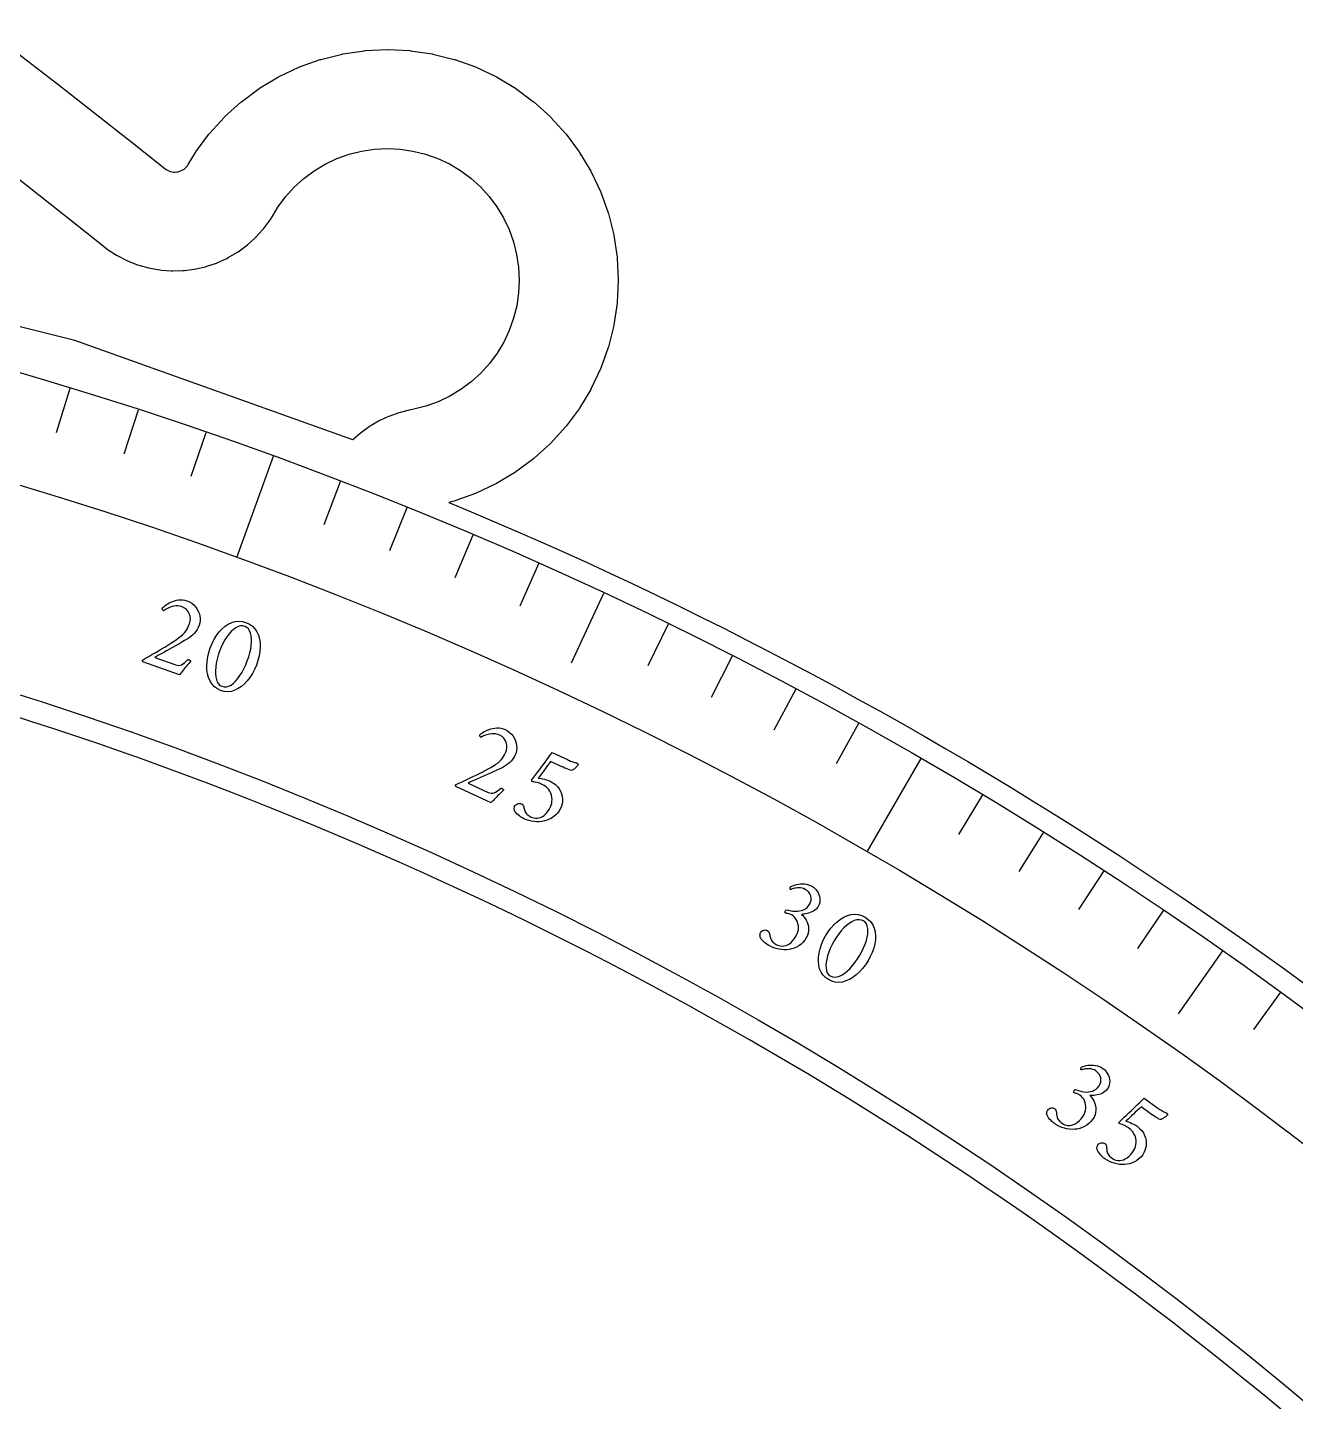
# Model space of a CAD drawing. Header units: millimetres. Extents: x -78 to 78, y -78 to 100.
# Drawn here: x 21.89 to 45.89, y 55.03 to 81.05 of the extents above; entities that cross this region are included whole.
import ezdxf

# ---------------------------------------------------------------- set-up
doc = ezdxf.new("R2010")
doc.units = ezdxf.units.MM
for name, color, linetype in [('CUT_INNER', 6, 'Continuous'), ('CUT_OUTER', 1, 'Continuous'), ('ENGRAVE', 7, 'Continuous'), ('ENGRAVE_FINE', 8, 'Continuous'), ('TEXT', 5, 'Continuous')]:
    doc.layers.add(name, color=color, linetype=linetype)

msp = doc.modelspace()

# ---------------------------------------------------------------- linework, layer by layer
at = {"layer": 'CUT_INNER'}
msp.add_lwpolyline([(45.6143, 54.8909), (45.2766, 55.1698), (44.9373, 55.4465), (44.5962, 55.7212), (44.2535, 55.9938), (43.9091, 56.2643), (43.563, 56.5326), (43.2153, 56.7989), (42.866, 57.063), (42.5151, 57.3249), (42.1625, 57.5847), (41.8084, 57.8423), (41.4527, 58.0978), (41.0954, 58.351), (40.7366, 58.6021), (40.3763, 58.8509), (40.0144, 59.0976), (39.651, 59.342), (39.2862, 59.5842), (38.9198, 59.8241), (38.552, 60.0618), (38.1828, 60.2972), (37.8121, 60.5303), (37.44, 60.7612), (37.0664, 60.9898), (36.6915, 61.2161), (36.3152, 61.4401), (35.9375, 61.6617), (35.5585, 61.8811), (35.1781, 62.0981), (34.7965, 62.3128), (34.4135, 62.5251), (34.0292, 62.7351), (33.6436, 62.9427), (33.2567, 63.148), (32.8686, 63.3508), (32.4793, 63.5513), (32.0888, 63.7494), (31.697, 63.9451), (31.304, 64.1384), (30.9099, 64.3293), (30.5146, 64.5177), (30.1182, 64.7037), (29.7206, 64.8873), (29.3219, 65.0685), (28.9221, 65.2472), (28.5212, 65.4234), (28.1192, 65.5972), (27.7162, 65.7685), (27.3121, 65.9373), (26.907, 66.1036), (26.5009, 66.2675), (26.0938, 66.4288), (25.6857, 66.5877), (25.2767, 66.744), (24.8666, 66.8979), (24.4557, 67.0492), (24.0438, 67.198), (23.6311, 67.3443), (23.2174, 67.488), (22.8029, 67.6292), (22.3875, 67.7678), (21.9712, 67.9039), (21.5542, 68.0375)], dxfattribs=at)
at = {"layer": 'CUT_OUTER'}
msp.add_lwpolyline([(21.0609, 81.0473), (22.4633, 79.9741), (22.4647, 79.9729), (23.8669, 78.8721), (24.4877, 78.3754), (24.5121, 78.3578), (24.5382, 78.3428), (24.5656, 78.3304), (24.5941, 78.3208), (24.6234, 78.3142), (24.6533, 78.3105), (24.6834, 78.3098), (24.7134, 78.3121), (24.743, 78.3174), (24.7719, 78.3257), (24.7999, 78.3368), (24.8266, 78.3507), (24.8517, 78.3672), (24.8751, 78.3861), (24.8965, 78.4072), (24.9157, 78.4304), (24.9324, 78.4554), (25.0684, 78.6822), (25.0765, 78.6944), (25.3231, 79.0269), (25.3324, 79.0383), (25.6104, 79.345), (25.6208, 79.3554), (25.9275, 79.6333), (25.9389, 79.6427), (26.2714, 79.8893), (26.2836, 79.8974), (26.6386, 80.1102), (26.6516, 80.1172), (27.0258, 80.2941), (27.0394, 80.2998), (27.4291, 80.4392), (27.4432, 80.4435), (27.8447, 80.5441), (27.8591, 80.5469), (28.2686, 80.6077), (28.2832, 80.6091), (28.6966, 80.6294), (28.7114, 80.6294), (29.1248, 80.6091), (29.1394, 80.6077), (29.5489, 80.5469), (29.5633, 80.5441), (29.9648, 80.4435), (29.9789, 80.4392), (30.3686, 80.2998), (30.3822, 80.2941), (30.7564, 80.1172), (30.7694, 80.1102), (31.1244, 79.8974), (31.1366, 79.8893), (31.4691, 79.6427), (31.4805, 79.6333), (31.7872, 79.3554), (31.7976, 79.345), (32.0756, 79.0383), (32.0849, 79.0269), (32.3315, 78.6944), (32.3396, 78.6822), (32.5524, 78.3272), (32.5594, 78.3142), (32.7364, 77.94), (32.742, 77.9264), (32.8814, 77.5367), (32.8857, 77.5226), (32.9863, 77.1211), (32.9892, 77.1067), (33.0499, 76.6972), (33.0513, 76.6826), (33.0716, 76.2691), (33.0716, 76.2544), (33.0513, 75.841), (33.0499, 75.8264), (32.9892, 75.4169), (32.9863, 75.4025), (32.8857, 75.001), (32.8814, 74.9869), (32.742, 74.5972), (32.7364, 74.5836), (32.5594, 74.2094), (32.5524, 74.1964), (32.3396, 73.8414), (32.3315, 73.8291), (32.0849, 73.4967), (32.0756, 73.4853), (31.7976, 73.1786), (31.7872, 73.1682), (31.4805, 72.8902), (31.4691, 72.8809), (31.1366, 72.6343), (31.1244, 72.6261), (30.7694, 72.4133), (30.7564, 72.4064), (30.3822, 72.2294), (30.3686, 72.2238), (29.9789, 72.0843), (29.9648, 72.0801), (29.8665, 72.0554), (30.2909, 71.8781), (30.7314, 71.6909), (31.1707, 71.501), (31.6088, 71.3084), (32.0458, 71.1131), (32.4815, 70.9151), (32.916, 70.7145), (33.3493, 70.5112), (33.7813, 70.3052), (34.2121, 70.0966), (34.6415, 69.8854), (35.0697, 69.6715), (35.4965, 69.455), (35.922, 69.2359), (36.3462, 69.0142), (36.7689, 68.7899), (37.1903, 68.563), (37.6103, 68.3335), (38.0289, 68.1014), (38.4461, 67.8668), (38.8618, 67.6296), (39.276, 67.3899), (39.6888, 67.1476), (40.1, 66.9028), (40.5098, 66.6555), (40.918, 66.4057), (41.3247, 66.1534), (41.7298, 65.8986), (42.1334, 65.6413), (42.5353, 65.3815), (42.9357, 65.1193), (43.3345, 64.8546), (43.7316, 64.5875), (44.1271, 64.318), (44.5209, 64.046), (44.913, 63.7716), (45.3035, 63.4948), (45.6922, 63.2157), (46.0793, 62.9341)], dxfattribs=at)
at = {"layer": 'ENGRAVE'}
for points in [[(21.3164, 78.4945), (22.7042, 77.4049), (23.3183, 76.9136), (23.393, 76.8568), (23.4174, 76.8393), (23.575, 76.7372), (23.6011, 76.7222), (23.7681, 76.6365), (23.7955, 76.6241), (23.9703, 76.5555), (23.9988, 76.546), (24.1796, 76.4953), (24.2089, 76.4886), (24.3939, 76.4563), (24.4237, 76.4526), (24.611, 76.4389), (24.641, 76.4383), (24.8287, 76.4434), (24.8587, 76.4458), (25.0449, 76.4697), (25.0745, 76.475), (25.2574, 76.5175), (25.2863, 76.5258), (25.464, 76.5863), (25.492, 76.5975), (25.6627, 76.6755), (25.6894, 76.6894), (25.8515, 76.7842), (25.8766, 76.8007), (26.0284, 76.9112), (26.0518, 76.9301), (26.1917, 77.0553), (26.2131, 77.0764), (26.3398, 77.215), (26.3589, 77.2382), (26.4711, 77.3887), (26.4878, 77.4137), (26.5381, 77.493), (26.6276, 77.6423), (26.7739, 77.8403), (26.9379, 78.0219), (27.119, 78.1865), (27.3153, 78.3326), (27.5249, 78.4588), (27.7459, 78.5638), (27.9762, 78.6466), (28.2134, 78.7064), (28.4554, 78.7427), (28.6998, 78.7552), (28.9442, 78.7436), (29.1863, 78.7081), (29.4238, 78.649), (29.6543, 78.567), (29.8757, 78.4627), (30.0858, 78.3373), (30.2825, 78.1919), (30.4641, 78.0278), (30.6287, 77.8468), (30.7748, 77.6505), (30.901, 77.4409), (31.006, 77.2198), (31.0888, 76.9896), (31.1487, 76.7523), (31.185, 76.5104), (31.1974, 76.266), (31.1858, 76.0216), (31.1503, 75.7795), (31.0912, 75.542), (31.0092, 75.3115), (30.9049, 75.0901), (30.7795, 74.88), (30.6341, 74.6832), (30.4701, 74.5017), (30.289, 74.337), (30.0927, 74.1909), (29.8831, 74.0648), (29.6621, 73.9598), (29.4318, 73.877), (29.1783, 73.813), (29.1448, 73.807), (29.1167, 73.8015), (28.9432, 73.7585), (28.9157, 73.7503), (28.7471, 73.6909), (28.7205, 73.6801), (28.5583, 73.605), (28.5329, 73.5917), (28.3786, 73.5014), (28.3546, 73.4857), (28.2096, 73.3811), (28.1872, 73.3633), (28.0528, 73.2453), (28.0456, 73.2384), (22.7873, 75.1198), (15.3146, 76.9916)], [(26.5415, 72.9222), (25.8431, 71.0033)], [(32.7961, 70.3315), (32.1797, 69.0095)], [(38.8011, 67.2055), (37.7801, 65.437)], [(44.5108, 63.568), (43.6742, 62.3732)]]:
    msp.add_lwpolyline(points, dxfattribs=at)
for radius in [77.6022, 75.5602, 71.7678]:
    msp.add_circle((0, 0), radius, dxfattribs=at)
at = {"layer": 'ENGRAVE_FINE'}
for points in [[(22.6887, 74.2114), (22.4328, 73.3744)], [(23.9804, 73.8041), (23.71, 72.9718)], [(25.2648, 73.3743), (24.9799, 72.5468)], [(27.8101, 72.4479), (27.4965, 71.6309)], [(29.0703, 71.9515), (28.7425, 71.1401)], [(30.3216, 71.4332), (29.9796, 70.6276)], [(31.5637, 70.8931), (31.2077, 70.0936)], [(34.0186, 69.7484), (33.6349, 68.9618)], [(35.2307, 69.1441), (34.8333, 68.3643)], [(36.432, 68.5187), (36.0212, 67.746)], [(37.6223, 67.8724), (37.198, 67.107)], [(39.9681, 66.5181), (39.5173, 65.7679)], [(41.1229, 65.8104), (40.6591, 65.0682)], [(42.2652, 65.0827), (41.7885, 64.3487)], [(43.3946, 64.3351), (42.9052, 63.6096)], [(45.6134, 62.7815), (45.099, 62.0735)]]:
    msp.add_lwpolyline(points, dxfattribs=at)
at = {"layer": 'TEXT'}
for points in [[(24.9817, 69.0507), (24.9621, 69.0291), (24.9417, 69.0058), (24.9204, 68.9809), (24.8983, 68.9545), (24.8762, 68.9277), (24.8551, 68.902), (24.8348, 68.8771), (24.8156, 68.8533), (24.7983, 68.8318), (24.7842, 68.8142), (24.7731, 68.8003), (24.7652, 68.7903), (24.074, 69.0352), (24.0717, 69.0387), (24.0695, 69.0428), (24.0674, 69.0477), (24.0654, 69.0532), (24.0638, 69.0588), (24.063, 69.0636), (24.0629, 69.0677), (24.0636, 69.0712), (24.1226, 69.1043), (24.1825, 69.1383), (24.2433, 69.173), (24.3051, 69.2086), (24.3668, 69.2446), (24.4274, 69.2806), (24.487, 69.3167), (24.5455, 69.3528), (24.6017, 69.3885), (24.6543, 69.423), (24.7035, 69.4565), (24.7492, 69.4888), (24.7929, 69.5226), (24.8302, 69.5555), (24.8609, 69.5875), (24.8851, 69.6187), (24.905, 69.6502), (24.923, 69.6833), (24.9391, 69.718), (24.9533, 69.7541), (24.967, 69.8049), (24.9713, 69.8543), (24.9662, 69.9024), (24.9517, 69.9493), (24.9288, 69.9919), (24.8985, 70.0273), (24.8607, 70.0555), (24.8156, 70.0764), (24.7756, 70.0881), (24.7366, 70.0945), (24.6987, 70.0956), (24.6618, 70.0914), (24.6268, 70.0836), (24.5944, 70.074), (24.5646, 70.0626), (24.5374, 70.0495), (24.5135, 70.0362), (24.4936, 70.0244), (24.4777, 70.014), (24.4659, 70.0052), (24.4599, 70.0082), (24.4543, 70.013), (24.4492, 70.0194), (24.4446, 70.0276), (24.4409, 70.0359), (24.4385, 70.0428), (24.4375, 70.0481), (24.4379, 70.0519), (24.4462, 70.0612), (24.4583, 70.0728), (24.4743, 70.0867), (24.4942, 70.1028), (24.5174, 70.1198), (24.5435, 70.1363), (24.5726, 70.1524), (24.6046, 70.1681), (24.6388, 70.1823), (24.6742, 70.1939), (24.711, 70.2031), (24.7492, 70.2098), (24.7882, 70.2127), (24.8277, 70.2107), (24.8676, 70.2037), (24.908, 70.1918), (24.9548, 70.1718), (24.9972, 70.1465), (25.0351, 70.1159), (25.0687, 70.0801), (25.0974, 70.0406), (25.1207, 69.9992), (25.1385, 69.9558), (25.1509, 69.9104), (25.1574, 69.8644), (25.1576, 69.8193), (25.1515, 69.775), (25.1391, 69.7315), (25.1219, 69.6897), (25.1012, 69.6506), (25.0771, 69.6142), (25.0497, 69.5805), (25.0193, 69.5493), (24.9867, 69.5203), (24.9516, 69.4936), (24.9142, 69.4692), (24.8625, 69.4383), (24.8084, 69.4066), (24.7519, 69.3742), (24.693, 69.341), (24.6338, 69.3079), (24.5764, 69.2759), (24.5207, 69.245), (24.4667, 69.2152), (24.4163, 69.1874), (24.3713, 69.1624), (24.3317, 69.1403), (24.2974, 69.1211), (24.6949, 68.9801), (24.7241, 68.9723), (24.7523, 68.9702), (24.7795, 68.9739), (24.8057, 68.9832), (24.8321, 68.998), (24.8596, 69.018), (24.8883, 69.0432), (24.9182, 69.0737), (24.9231, 69.078), (24.9292, 69.0802), (24.9366, 69.0801), (24.9452, 69.0779), (24.9487, 69.0763), (24.953, 69.0739), (24.9582, 69.0706), (24.9642, 69.0664), (24.9701, 69.0619), (24.975, 69.0578), (24.9789, 69.0541), (24.9817, 69.0507)], [(26.0246, 69.7832), (26.0912, 69.752), (26.148, 69.712), (26.1952, 69.6629), (26.2326, 69.605), (26.2607, 69.5401), (26.2801, 69.4702), (26.2907, 69.3952), (26.2926, 69.3153), (26.2863, 69.2323), (26.2724, 69.1482), (26.2508, 69.0631), (26.2217, 68.977), (26.1862, 68.8933), (26.1457, 68.8154), (26.1001, 68.7434), (26.0494, 68.6772), (25.9948, 68.6186), (25.9372, 68.5693), (25.8767, 68.5292), (25.8132, 68.4984), (25.7477, 68.4787), (25.6812, 68.4719), (25.6137, 68.4782), (25.5451, 68.4975), (25.4824, 68.5272), (25.4283, 68.5663), (25.3829, 68.6147), (25.3461, 68.6726), (25.3178, 68.7376), (25.2978, 68.8078), (25.286, 68.883), (25.2826, 68.9632), (25.2872, 69.0465), (25.2996, 69.1309), (25.3198, 69.2164), (25.3477, 69.3029), (25.3821, 69.3871), (25.4218, 69.4655), (25.4666, 69.538), (25.5166, 69.6047), (25.5709, 69.6637), (25.6286, 69.7132), (25.6895, 69.7531), (25.7538, 69.7836), (25.8202, 69.8028), (25.8875, 69.8091), (25.9556, 69.8026), (26.0246, 69.7832)], [(26.0075, 69.7057), (25.9648, 69.7162), (25.9215, 69.7159), (25.8776, 69.705), (25.8332, 69.6833), (25.789, 69.6523), (25.7459, 69.6135), (25.704, 69.5669), (25.6631, 69.5124), (25.6242, 69.4515), (25.5882, 69.3854), (25.5549, 69.3143), (25.5245, 69.238), (25.4984, 69.1611), (25.4777, 69.0859), (25.4622, 69.0123), (25.4519, 68.9404), (25.447, 68.8721), (25.4473, 68.8093), (25.453, 68.7519), (25.464, 68.6999), (25.4805, 68.6551), (25.5027, 68.6192), (25.5307, 68.5922), (25.5644, 68.5741), (25.6091, 68.5631), (25.6537, 68.5635), (25.6983, 68.5752), (25.7428, 68.5982), (25.7867, 68.631), (25.8294, 68.6717), (25.8709, 68.7205), (25.9113, 68.7773), (25.9498, 68.8401), (25.9856, 68.9072), (26.0189, 68.9784), (26.0494, 69.0539), (26.0763, 69.1313), (26.0978, 69.2062), (26.1137, 69.2786), (26.1242, 69.3486), (26.1291, 69.4148), (26.1285, 69.4758), (26.1224, 69.5315), (26.1108, 69.5821), (26.0935, 69.6257), (26.0705, 69.6609), (26.0419, 69.6876), (26.0075, 69.7057)], [(30.9048, 66.6107), (30.8834, 66.5908), (30.861, 66.5694), (30.8377, 66.5465), (30.8133, 66.5221), (30.789, 66.4973), (30.7657, 66.4735), (30.7434, 66.4505), (30.7221, 66.4285), (30.703, 66.4086), (30.6874, 66.3922), (30.6752, 66.3794), (30.6664, 66.3701), (29.9992, 66.6743), (29.9972, 66.678), (29.9954, 66.6823), (29.9937, 66.6873), (29.9922, 66.693), (29.9911, 66.6987), (29.9907, 66.7036), (29.991, 66.7077), (29.992, 66.7111), (30.0536, 66.7389), (30.1163, 66.7675), (30.1799, 66.7969), (30.2445, 66.8269), (30.3091, 66.8574), (30.3726, 66.888), (30.4351, 66.9187), (30.4965, 66.9496), (30.5556, 66.9802), (30.6111, 67.0101), (30.663, 67.0391), (30.7113, 67.0674), (30.7579, 67.0972), (30.7979, 67.1267), (30.8312, 67.1559), (30.858, 67.1849), (30.8806, 67.2146), (30.9015, 67.246), (30.9206, 67.2791), (30.9378, 67.3139), (30.9559, 67.3632), (30.9645, 67.4121), (30.9636, 67.4605), (30.9533, 67.5084), (30.9342, 67.5529), (30.907, 67.5908), (30.8719, 67.6221), (30.8287, 67.6469), (30.7899, 67.6621), (30.7516, 67.6718), (30.7139, 67.6762), (30.6768, 67.6752), (30.6413, 67.6705), (30.6082, 67.6638), (30.5775, 67.6551), (30.5492, 67.6444), (30.5242, 67.6332), (30.5034, 67.6232), (30.4867, 67.6142), (30.4741, 67.6064), (30.4684, 67.61), (30.4633, 67.6152), (30.4588, 67.6221), (30.4549, 67.6307), (30.4519, 67.6393), (30.4501, 67.6463), (30.4496, 67.6517), (30.4503, 67.6554), (30.4594, 67.664), (30.4725, 67.6745), (30.4896, 67.6869), (30.5108, 67.7012), (30.5354, 67.7161), (30.5629, 67.7303), (30.5933, 67.7438), (30.6265, 67.7566), (30.6618, 67.7678), (30.6981, 67.7763), (30.7356, 67.7823), (30.7742, 67.7856), (30.8133, 67.7851), (30.8525, 67.7796), (30.8916, 67.7692), (30.9308, 67.7538), (30.9757, 67.7298), (31.0157, 67.7009), (31.0509, 67.6671), (31.0812, 67.6285), (31.1064, 67.5867), (31.1259, 67.5434), (31.1399, 67.4986), (31.1483, 67.4523), (31.1507, 67.406), (31.147, 67.361), (31.1371, 67.3174), (31.1209, 67.2751), (31.1001, 67.235), (31.0761, 67.1979), (31.049, 67.1637), (31.0187, 67.1325), (30.9858, 67.104), (30.9507, 67.078), (30.9134, 67.0545), (30.874, 67.0335), (30.8198, 67.0072), (30.7632, 66.9803), (30.7041, 66.9529), (30.6425, 66.925), (30.5806, 66.8972), (30.5206, 66.8703), (30.4625, 66.8444), (30.4061, 66.8194), (30.3535, 66.7961), (30.3065, 66.7752), (30.2651, 66.7566), (30.2292, 66.7404), (30.6129, 66.5653), (30.6413, 66.555), (30.6692, 66.5505), (30.6967, 66.5517), (30.7236, 66.5587), (30.7512, 66.5712), (30.7803, 66.5887), (30.8111, 66.6113), (30.8435, 66.6391), (30.8488, 66.643), (30.8551, 66.6446), (30.8624, 66.6439), (30.8708, 66.6409), (30.8741, 66.639), (30.8782, 66.6362), (30.8831, 66.6325), (30.8887, 66.6278), (30.8942, 66.6228), (30.8987, 66.6183), (30.9023, 66.6143), (30.9048, 66.6107)], [(31.7825, 66.7767), (31.8363, 66.7471), (31.8826, 66.7132), (31.9216, 66.675), (31.953, 66.6324), (31.9777, 66.587), (31.9962, 66.5406), (32.0085, 66.493), (32.0145, 66.4443), (32.0147, 66.396), (32.009, 66.3498), (31.9977, 66.3055), (31.9806, 66.2632), (31.9549, 66.2166), (31.9249, 66.1748), (31.8909, 66.1378), (31.8527, 66.1058), (31.8114, 66.0784), (31.7682, 66.0557), (31.7229, 66.0375), (31.6757, 66.0238), (31.6272, 66.0146), (31.5783, 66.0097), (31.5289, 66.0091), (31.479, 66.0127), (31.4295, 66.0205), (31.3813, 66.0321), (31.3343, 66.0476), (31.2886, 66.067), (31.2691, 66.077), (31.248, 66.0895), (31.2251, 66.1045), (31.2006, 66.1219), (31.1762, 66.141), (31.154, 66.161), (31.1338, 66.182), (31.1157, 66.204), (31.1132, 66.21), (31.1105, 66.2185), (31.1079, 66.2294), (31.1051, 66.2427), (31.1034, 66.257), (31.1038, 66.2705), (31.1062, 66.2834), (31.1107, 66.2955), (31.1215, 66.3146), (31.1345, 66.3302), (31.1496, 66.3424), (31.1668, 66.3511), (31.1849, 66.3564), (31.2022, 66.358), (31.219, 66.356), (31.235, 66.3504), (31.2528, 66.3397), (31.2666, 66.3262), (31.2766, 66.3098), (31.2826, 66.2906), (31.287, 66.2704), (31.2918, 66.251), (31.2972, 66.2324), (31.3032, 66.2145), (31.3116, 66.195), (31.3223, 66.1768), (31.3354, 66.1602), (31.3508, 66.145), (31.3676, 66.1312), (31.3849, 66.1188), (31.4028, 66.1078), (31.4212, 66.0983), (31.4476, 66.0879), (31.4758, 66.081), (31.5058, 66.0777), (31.5377, 66.0778), (31.5706, 66.0825), (31.6036, 66.0928), (31.6368, 66.1088), (31.6702, 66.1305), (31.7027, 66.1588), (31.7335, 66.1948), (31.7626, 66.2384), (31.7899, 66.2896), (31.8028, 66.3213), (31.8121, 66.3555), (31.8179, 66.3921), (31.8202, 66.4312), (31.8178, 66.4713), (31.8097, 66.5111), (31.7958, 66.5507), (31.7761, 66.59), (31.7494, 66.6277), (31.7141, 66.6622), (31.6704, 66.6936), (31.6182, 66.7219), (31.6007, 66.7295), (31.58, 66.7373), (31.556, 66.7452), (31.5288, 66.7533), (31.5018, 66.7605), (31.4782, 66.7655), (31.4582, 66.7683), (31.4418, 66.7691), (31.4391, 66.771), (31.4371, 66.774), (31.4358, 66.778), (31.4351, 66.7831), (31.435, 66.7886), (31.4357, 66.7939), (31.437, 66.7991), (31.4389, 66.8042), (31.4754, 66.8533), (31.5119, 66.9024), (31.5484, 66.9516), (31.5849, 67.0007), (31.6208, 67.0489), (31.6554, 67.0955), (31.6889, 67.1404), (31.7211, 67.1836), (31.7511, 67.2241), (31.778, 67.2608), (31.8017, 67.2937), (31.8222, 67.3228), (32.1096, 67.1862), (32.1298, 67.1769), (32.1504, 67.1679), (32.1716, 67.1593), (32.1932, 67.1511), (32.2142, 67.1435), (32.2336, 67.1368), (32.2512, 67.1312), (32.2672, 67.1264), (32.2804, 67.1227), (32.2899, 67.1201), (32.2955, 67.1185), (32.2974, 67.1179), (32.3009, 67.1128), (32.304, 67.1081), (32.307, 67.1038), (32.3096, 67.1), (32.3116, 67.0963), (32.3125, 67.0925), (32.3123, 67.0887), (32.3109, 67.0848), (32.3085, 67.0809), (32.3041, 67.0751), (32.2977, 67.0674), (32.2893, 67.0577), (32.2794, 67.047), (32.2684, 67.036), (32.2564, 67.0247), (32.2434, 67.0132), (32.2297, 67.0022), (32.216, 66.9925), (32.202, 66.9841), (32.188, 66.9769), (32.1662, 66.985), (32.1424, 66.994), (32.1166, 67.004), (32.0888, 67.0148), (32.0589, 67.027), (32.0267, 67.0409), (31.9923, 67.0564), (31.9556, 67.0736), (31.7923, 67.1512), (31.7628, 67.1118), (31.7332, 67.072), (31.7036, 67.0318), (31.674, 66.9912), (31.6445, 66.9509), (31.6155, 66.9117), (31.5868, 66.8738), (31.5586, 66.837), (31.5836, 66.8345), (31.6114, 66.8298), (31.6419, 66.8231), (31.6753, 66.8143), (31.7081, 66.8046), (31.7369, 66.7951), (31.7617, 66.7858), (31.7825, 66.7767)], [(36.7471, 64.7838), (36.7708, 64.7681), (36.7937, 64.7483), (36.8158, 64.7243), (36.8371, 64.6963), (36.8562, 64.6651), (36.8713, 64.6319), (36.8826, 64.5967), (36.89, 64.5594), (36.892, 64.5212), (36.8873, 64.483), (36.8758, 64.445), (36.8575, 64.4071), (36.8392, 64.3794), (36.8178, 64.355), (36.7935, 64.3339), (36.7661, 64.3161), (36.737, 64.3012), (36.7075, 64.2887), (36.6774, 64.2787), (36.6469, 64.2711), (36.6172, 64.2655), (36.5897, 64.2611), (36.5643, 64.2579), (36.5411, 64.2561), (36.5651, 64.2351), (36.588, 64.2099), (36.6098, 64.1807), (36.6305, 64.1474), (36.6486, 64.1109), (36.6624, 64.0723), (36.672, 64.0315), (36.6773, 63.9887), (36.6768, 63.9445), (36.669, 63.9001), (36.6539, 63.8552), (36.6315, 63.81), (36.6024, 63.7653), (36.5696, 63.7257), (36.533, 63.6913), (36.4926, 63.6621), (36.4495, 63.6377), (36.4047, 63.6181), (36.3583, 63.6032), (36.3102, 63.593), (36.2612, 63.5873), (36.2121, 63.5858), (36.1627, 63.5887), (36.1132, 63.5959), (36.0644, 63.6072), (36.0171, 63.6222), (35.9714, 63.641), (35.9272, 63.6636), (35.9085, 63.6751), (35.8883, 63.689), (35.8665, 63.7056), (35.8433, 63.7247), (35.8204, 63.7455), (35.7996, 63.7671), (35.781, 63.7895), (35.7645, 63.8127), (35.7624, 63.8189), (35.7604, 63.8275), (35.7585, 63.8386), (35.7567, 63.8521), (35.756, 63.8664), (35.7574, 63.8798), (35.7607, 63.8925), (35.7661, 63.9043), (35.7782, 63.9225), (35.7923, 63.9372), (35.8082, 63.9483), (35.826, 63.9558), (35.8444, 63.9597), (35.8618, 63.9601), (35.8784, 63.9569), (35.894, 63.9502), (35.9109, 63.9382), (35.9238, 63.9238), (35.9325, 63.9067), (35.9372, 63.8871), (35.9401, 63.8666), (35.9436, 63.8469), (35.9476, 63.828), (35.9523, 63.8098), (35.9592, 63.7897), (35.9686, 63.7708), (35.9805, 63.7533), (35.9948, 63.737), (36.0106, 63.722), (36.027, 63.7084), (36.044, 63.6962), (36.0616, 63.6854), (36.0872, 63.6731), (36.1149, 63.6643), (36.1446, 63.6588), (36.1764, 63.6566), (36.2096, 63.659), (36.2432, 63.6669), (36.2775, 63.6805), (36.3123, 63.6998), (36.3468, 63.7257), (36.3801, 63.7593), (36.4122, 63.8008), (36.4431, 63.8499), (36.462, 63.8879), (36.4753, 63.9261), (36.483, 63.9644), (36.4852, 64.003), (36.4825, 64.0409), (36.4755, 64.0772), (36.4644, 64.112), (36.4491, 64.1453), (36.43, 64.1758), (36.4077, 64.2026), (36.3821, 64.2256), (36.3532, 64.2448), (36.3376, 64.2528), (36.3211, 64.2598), (36.3039, 64.2656), (36.2859, 64.2703), (36.2686, 64.2743), (36.2534, 64.278), (36.2405, 64.2813), (36.2297, 64.2844), (36.2292, 64.2952), (36.2305, 64.3059), (36.2337, 64.3165), (36.2386, 64.327), (36.2424, 64.333), (36.246, 64.3379), (36.2496, 64.3415), (36.2532, 64.3439), (36.2953, 64.3328), (36.3378, 64.3243), (36.3805, 64.3185), (36.4234, 64.3153), (36.4656, 64.3157), (36.5059, 64.3203), (36.5445, 64.3292), (36.5813, 64.3424), (36.6155, 64.3608), (36.6465, 64.3853), (36.6741, 64.4159), (36.6984, 64.4527), (36.7154, 64.4899), (36.7241, 64.5278), (36.7246, 64.5663), (36.7169, 64.6053), (36.7014, 64.6426), (36.6789, 64.6758), (36.6492, 64.7048), (36.6124, 64.7297), (36.5826, 64.7443), (36.5528, 64.7543), (36.523, 64.7598), (36.4931, 64.7608), (36.4643, 64.7587), (36.4377, 64.755), (36.4132, 64.7499), (36.3909, 64.7432), (36.3714, 64.7365), (36.3556, 64.7315), (36.3433, 64.728), (36.3345, 64.7261), (36.3312, 64.7291), (36.3287, 64.7337), (36.3272, 64.74), (36.3266, 64.748), (36.327, 64.7566), (36.3283, 64.7646), (36.3306, 64.772), (36.3339, 64.779), (36.3615, 64.792), (36.391, 64.8035), (36.4223, 64.8135), (36.4555, 64.822), (36.49, 64.8284), (36.5254, 64.8321), (36.5617, 64.8331), (36.5988, 64.8314), (36.6363, 64.8261), (36.6735, 64.8164), (36.7105, 64.8023), (36.7471, 64.7838)], [(37.7469, 64.2039), (37.8071, 64.1617), (37.8561, 64.1123), (37.894, 64.0559), (37.9208, 63.9923), (37.9373, 63.9235), (37.9442, 63.8513), (37.9417, 63.7756), (37.9296, 63.6965), (37.909, 63.6159), (37.8807, 63.5356), (37.8447, 63.4555), (37.8011, 63.3757), (37.7516, 63.2995), (37.6981, 63.2298), (37.6407, 63.1668), (37.5794, 63.1104), (37.5154, 63.0622), (37.4501, 63.0236), (37.3835, 62.9946), (37.3156, 62.9753), (37.2477, 62.9673), (37.1811, 62.9722), (37.1157, 62.9901), (37.0515, 63.021), (36.9949, 63.0611), (36.9484, 63.109), (36.9121, 63.1646), (36.8859, 63.228), (36.8693, 63.297), (36.8618, 63.3695), (36.8633, 63.4456), (36.8739, 63.5252), (36.8929, 63.6065), (36.9197, 63.6874), (36.9544, 63.7681), (36.997, 63.8485), (37.0455, 63.9254), (37.0981, 63.9957), (37.1548, 64.0593), (37.2157, 64.1163), (37.2794, 64.165), (37.3448, 64.2037), (37.4118, 64.2325), (37.4803, 64.2513), (37.5491, 64.2587), (37.6164, 64.2533), (37.6824, 64.235), (37.7469, 64.2039)], [(37.7166, 64.1306), (37.6764, 64.1483), (37.6337, 64.1556), (37.5886, 64.1524), (37.5411, 64.1387), (37.4922, 64.1159), (37.443, 64.0852), (37.3936, 64.0466), (37.3439, 64), (37.2951, 63.9468), (37.2481, 63.888), (37.203, 63.8237), (37.1598, 63.7539), (37.1208, 63.6826), (37.0873, 63.6121), (37.0592, 63.5424), (37.0367, 63.4734), (37.0199, 63.407), (37.0093, 63.345), (37.0049, 63.2875), (37.0067, 63.2344), (37.0152, 63.1874), (37.0308, 63.1482), (37.0537, 63.1168), (37.0838, 63.0931), (37.1259, 63.0745), (37.1699, 63.0671), (37.2158, 63.0709), (37.2636, 63.0859), (37.3125, 63.1105), (37.3617, 63.1432), (37.4111, 63.184), (37.4607, 63.2329), (37.5095, 63.2882), (37.5565, 63.348), (37.6015, 63.4124), (37.6448, 63.4814), (37.6847, 63.5529), (37.7188, 63.6229), (37.7471, 63.6915), (37.7696, 63.7586), (37.7859, 63.823), (37.7959, 63.8831), (37.7996, 63.9391), (37.7969, 63.9909), (37.7875, 64.0369), (37.771, 64.0755), (37.7473, 64.1067), (37.7166, 64.1306)], [(42.2536, 61.3346), (42.2758, 61.3169), (42.2968, 61.2951), (42.3168, 61.2693), (42.3356, 61.2395), (42.3519, 61.2068), (42.3641, 61.1724), (42.3722, 61.1363), (42.3763, 61.0986), (42.375, 61.0603), (42.367, 61.0227), (42.3522, 60.9859), (42.3307, 60.9497), (42.31, 60.9237), (42.2866, 60.9012), (42.2606, 60.8823), (42.2317, 60.867), (42.2015, 60.8546), (42.1709, 60.8448), (42.1401, 60.8374), (42.109, 60.8326), (42.079, 60.8295), (42.0511, 60.8275), (42.0256, 60.8266), (42.0023, 60.8268), (42.0244, 60.8038), (42.045, 60.7767), (42.0642, 60.7457), (42.082, 60.7107), (42.0968, 60.6728), (42.1072, 60.6331), (42.1131, 60.5917), (42.1147, 60.5485), (42.1104, 60.5046), (42.0987, 60.461), (42.0798, 60.4176), (42.0535, 60.3745), (42.0206, 60.3325), (41.9845, 60.296), (41.945, 60.2649), (41.9022, 60.2393), (41.8572, 60.2188), (41.8109, 60.2031), (41.7633, 60.1923), (41.7145, 60.1863), (41.6652, 60.1849), (41.6161, 60.1878), (41.5673, 60.195), (41.5186, 60.2065), (41.4709, 60.2219), (41.4251, 60.241), (41.3812, 60.2637), (41.3391, 60.2901), (41.3215, 60.3031), (41.3026, 60.3188), (41.2824, 60.3372), (41.2609, 60.3582), (41.2399, 60.3809), (41.221, 60.4043), (41.2045, 60.4282), (41.1901, 60.4528), (41.1885, 60.4591), (41.1873, 60.4679), (41.1863, 60.4791), (41.1858, 60.4927), (41.1863, 60.507), (41.1888, 60.5203), (41.1932, 60.5326), (41.1996, 60.5439), (41.2133, 60.561), (41.2286, 60.5744), (41.2454, 60.584), (41.2638, 60.59), (41.2824, 60.5923), (41.2998, 60.5911), (41.316, 60.5865), (41.331, 60.5785), (41.3469, 60.5651), (41.3584, 60.5496), (41.3656, 60.5318), (41.3686, 60.5119), (41.3697, 60.4912), (41.3714, 60.4713), (41.3738, 60.4521), (41.3768, 60.4335), (41.382, 60.4129), (41.3898, 60.3933), (41.4, 60.3748), (41.4128, 60.3573), (41.4273, 60.341), (41.4424, 60.3261), (41.4583, 60.3124), (41.475, 60.3001), (41.4994, 60.2856), (41.5262, 60.2744), (41.5553, 60.2663), (41.5868, 60.2614), (41.62, 60.2609), (41.6543, 60.2659), (41.6896, 60.2764), (41.7259, 60.2925), (41.7626, 60.3154), (41.7987, 60.346), (41.8343, 60.3844), (41.8693, 60.4307), (41.8914, 60.4669), (41.908, 60.5038), (41.919, 60.5413), (41.9246, 60.5796), (41.9252, 60.6175), (41.9214, 60.6543), (41.9134, 60.69), (41.901, 60.7244), (41.8847, 60.7566), (41.8648, 60.7852), (41.8413, 60.8103), (41.8142, 60.8319), (41.7993, 60.8413), (41.7835, 60.8497), (41.7669, 60.857), (41.7493, 60.8632), (41.7324, 60.8687), (41.7177, 60.8737), (41.7051, 60.8782), (41.6946, 60.8822), (41.6951, 60.893), (41.6973, 60.9035), (41.7013, 60.9138), (41.7072, 60.9238), (41.7114, 60.9295), (41.7155, 60.934), (41.7194, 60.9373), (41.7232, 60.9393), (41.7642, 60.9246), (41.8057, 60.9125), (41.8477, 60.903), (41.8902, 60.8961), (41.9323, 60.8927), (41.9729, 60.8938), (42.0121, 60.8993), (42.0499, 60.9093), (42.0856, 60.9246), (42.1186, 60.9463), (42.1488, 60.9744), (42.1762, 61.0089), (42.1963, 61.0446), (42.2083, 61.0815), (42.2122, 61.1198), (42.2079, 61.1594), (42.1957, 61.1979), (42.1762, 61.2329), (42.1491, 61.2644), (42.1147, 61.2924), (42.0863, 61.3095), (42.0574, 61.3221), (42.0282, 61.3302), (41.9985, 61.3337), (41.9697, 61.3342), (41.9428, 61.3329), (41.918, 61.3299), (41.8952, 61.3252), (41.8752, 61.3202), (41.8589, 61.3165), (41.8464, 61.3141), (41.8375, 61.313), (41.8344, 61.3163), (41.8324, 61.3211), (41.8314, 61.3275), (41.8316, 61.3356), (41.8327, 61.344), (41.8347, 61.3519), (41.8376, 61.3591), (41.8415, 61.3657), (41.8701, 61.3763), (41.9005, 61.3852), (41.9326, 61.3925), (41.9663, 61.3981), (42.0013, 61.4014), (42.0369, 61.402), (42.0731, 61.3998), (42.11, 61.3949), (42.1469, 61.3864), (42.1831, 61.3735), (42.2187, 61.3562), (42.2536, 61.3346)], [(42.8953, 60.2432), (42.9432, 60.2048), (42.9829, 60.1634), (43.0146, 60.1189), (43.0382, 60.0715), (43.0546, 60.0226), (43.0647, 59.9736), (43.0686, 59.9246), (43.0661, 59.8756), (43.0578, 59.828), (43.0443, 59.7834), (43.0254, 59.7418), (43.0013, 59.7032), (42.9678, 59.6617), (42.931, 59.6257), (42.8911, 59.5953), (42.8479, 59.5703), (42.8025, 59.5506), (42.756, 59.5356), (42.7083, 59.5256), (42.6594, 59.5204), (42.6101, 59.5197), (42.561, 59.5234), (42.5123, 59.5313), (42.4638, 59.5436), (42.4164, 59.5598), (42.3709, 59.5796), (42.3273, 59.603), (42.2857, 59.6301), (42.2682, 59.6433), (42.2496, 59.6593), (42.2297, 59.678), (42.2085, 59.6994), (42.1878, 59.7224), (42.1694, 59.7461), (42.1532, 59.7703), (42.1392, 59.795), (42.1377, 59.8014), (42.1366, 59.8102), (42.1359, 59.8214), (42.1355, 59.835), (42.1363, 59.8493), (42.139, 59.8626), (42.1436, 59.8748), (42.1502, 59.886), (42.1641, 59.9029), (42.1796, 59.916), (42.1966, 59.9254), (42.2151, 59.931), (42.2338, 59.9331), (42.2511, 59.9317), (42.2673, 59.9268), (42.2821, 59.9185), (42.2977, 59.9049), (42.309, 59.8892), (42.316, 59.8713), (42.3186, 59.8513), (42.3194, 59.8307), (42.3208, 59.8107), (42.3229, 59.7914), (42.3256, 59.7729), (42.3305, 59.7521), (42.3379, 59.7324), (42.3479, 59.7137), (42.3604, 59.6961), (42.3746, 59.6796), (42.3895, 59.6644), (42.4052, 59.6505), (42.4216, 59.6379), (42.4458, 59.6231), (42.4724, 59.6114), (42.5015, 59.6029), (42.5329, 59.5974), (42.5661, 59.5964), (42.6004, 59.6008), (42.6358, 59.6108), (42.6725, 59.6264), (42.7095, 59.6486), (42.746, 59.6787), (42.7822, 59.7166), (42.818, 59.7623), (42.8362, 59.7913), (42.8513, 59.8233), (42.8634, 59.8583), (42.8724, 59.8964), (42.8771, 59.9363), (42.876, 59.977), (42.8692, 60.0184), (42.8566, 60.0605), (42.8368, 60.1022), (42.8081, 60.1423), (42.7704, 60.1809), (42.724, 60.2178), (42.7081, 60.2283), (42.689, 60.2396), (42.6668, 60.2516), (42.6414, 60.2643), (42.616, 60.276), (42.5937, 60.285), (42.5745, 60.2913), (42.5584, 60.2949), (42.5562, 60.2972), (42.5547, 60.3005), (42.5541, 60.3047), (42.5543, 60.3098), (42.5552, 60.3153), (42.5567, 60.3205), (42.5589, 60.3253), (42.5617, 60.3299), (42.6062, 60.372), (42.6506, 60.4141), (42.6951, 60.4561), (42.7396, 60.4981), (42.7833, 60.5394), (42.8255, 60.5793), (42.8663, 60.6177), (42.9055, 60.6547), (42.9421, 60.6893), (42.9749, 60.7208), (43.004, 60.7491), (43.0293, 60.7742), (43.2886, 60.5898), (43.3068, 60.5771), (43.3256, 60.5646), (43.3449, 60.5525), (43.3648, 60.5406), (43.3842, 60.5295), (43.4021, 60.5196), (43.4185, 60.5109), (43.4334, 60.5035), (43.4457, 60.4975), (43.4546, 60.4933), (43.4599, 60.4907), (43.4617, 60.4899), (43.4642, 60.4842), (43.4665, 60.4791), (43.4686, 60.4743), (43.4706, 60.4701), (43.4719, 60.4661), (43.4721, 60.4623), (43.4712, 60.4585), (43.4692, 60.4549), (43.4661, 60.4515), (43.4608, 60.4465), (43.4531, 60.44), (43.4432, 60.432), (43.4316, 60.4231), (43.4189, 60.4142), (43.4051, 60.4052), (43.3902, 60.3962), (43.3749, 60.3877), (43.3597, 60.3805), (43.3445, 60.3746), (43.3294, 60.37), (43.3093, 60.3817), (43.2874, 60.3947), (43.2638, 60.409), (43.2383, 60.4246), (43.2109, 60.4418), (43.1817, 60.461), (43.1505, 60.4823), (43.1173, 60.5056), (42.97, 60.6103), (42.9341, 60.5767), (42.8981, 60.5426), (42.8619, 60.5082), (42.8257, 60.4733), (42.7897, 60.4387), (42.7543, 60.4052), (42.7195, 60.3728), (42.6853, 60.3415), (42.7094, 60.3347), (42.736, 60.3253), (42.7649, 60.3134), (42.7963, 60.2989), (42.8269, 60.2836), (42.8536, 60.2692), (42.8764, 60.2558), (42.8953, 60.2432)]]:
    msp.add_lwpolyline(points, close=True, dxfattribs=at)

doc.saveas('drawing.dxf')
